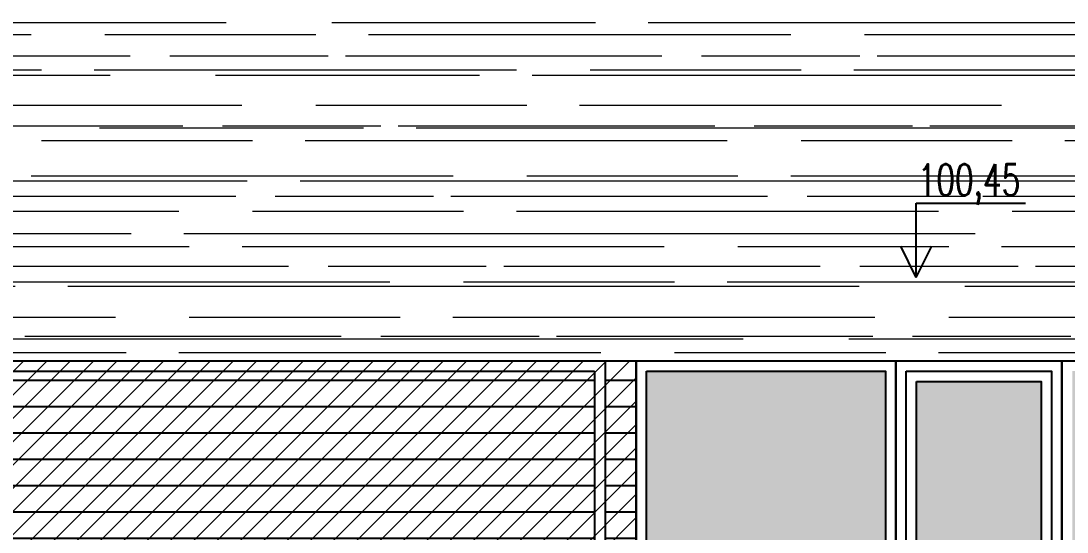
# Model space of a CAD drawing. Header units: metres. Extents: x -442 to 316, y -503 to 125.
# Drawn here: x 92.9 to 97.94, y -297.07 to -294.61 of the extents above; entities that cross this region are included whole.
import ezdxf

# ---------------------------------------------------------------- set-up
doc = ezdxf.new("R2010")
doc.units = ezdxf.units.M
for name, color, linetype in [('popis', 6, 'Continuous'), ('SRAFA', 251, 'Continuous'), ('SRAFY', 3, 'Continuous'), ('ZDIVO', 1, 'Continuous')]:
    doc.layers.add(name, color=color, linetype=linetype)
doc.styles.add('ROMANS', font='romans.shx', dxfattribs={"width": 0.7})
pattern_1 = [(0, (238.49442, -77.26518), (0, 0.127), [])]

msp = doc.modelspace()

# ---------------------------------------------------------------- hatches: boundary and pattern name
at = {"layer": 'SRAFA', "linetype": 'Continuous'}
h = msp.add_hatch(dxfattribs=at)
h.set_pattern_fill('LINE,_O', color=256, scale=0.04)
h.set_pattern_definition(pattern_1)
h.paths.add_polyline_path([(95.860766, -296.246843), (95.710766, -296.246843), (95.710766, -298.796843), (95.860766, -298.796843)])
h = msp.add_hatch(dxfattribs=at)
h.set_pattern_fill('LINE,_O', color=256, scale=0.04)
h.set_pattern_definition(pattern_1)
h.paths.add_polyline_path([(90.060766, -296.296843), (90.060766, -298.691328), (95.660766, -298.691328), (95.660766, -296.296843)])
h = msp.add_hatch(color=256, dxfattribs=at)
h.paths.add_polyline_path([(95.910766, -296.296843), (97.060766, -296.296843), (97.060766, -298.746843), (95.910766, -298.746843)])
h.paths.add_polyline_path([(97.210766, -296.346843), (97.810766, -296.346843), (97.811741, -298.696843), (97.210225, -298.696843)])
h.paths.add_polyline_path([(97.960766, -296.296843), (100.020766, -296.296843), (100.021254, -298.746843), (97.960225, -298.746843)])
h.paths.add_polyline_path([(100.170766, -296.346843), (100.770766, -296.346843), (100.771743, -297.83947), (100.170766, -297.83947)])
h.paths.add_polyline_path([(100.920766, -296.296843), (103.330766, -296.296843), (103.331251, -297.894829), (100.920225, -297.894884)])
h.paths.add_polyline_path([(103.480766, -296.346843), (104.080766, -296.346843), (104.081736, -297.83947), (103.480766, -297.83947)])
at = {"layer": 'SRAFY', "linetype": 'Continuous', "lineweight": 0}
h = msp.add_hatch(dxfattribs=at)
h.set_pattern_fill('AR-RROOF', color=256, scale=0.01, style=0)
h.set_pattern_definition([(0, (102.97942, -341.8623), (0.5588, 0.254), [3.81, -0.508, 1.27, -0.254]), (0, (103.31724, -341.7353), (-0.254, 0.33782), [0.762, -0.08382, 1.524, -0.1905]), (0, (103.10642, -341.64641), (1.3208, 0.17018), [2.032, -0.3556, 1.016, -0.254])])
h.paths.add_polyline_path([(89.860766, -294.446843), (89.620766, -294.446843), (89.620766, -298.291328), (89.620766, -298.796843), (90.010766, -298.796843), (90.010766, -296.246843), (104.180766, -296.246843), (104.180766, -297.841883), (104.630766, -297.814572), (104.630766, -294.446843), (104.480766, -294.446843), (104.080766, -294.446843), (101.970766, -294.446843), (101.870766, -294.446843), (101.070766, -294.446843), (98.870766, -294.446843)])
h.paths.add_polyline_path([(97.178163, -295.26315), (97.758163, -295.26315), (97.758163, -295.516721), (97.178163, -295.516721)], flags=24)
at = {"layer": 'ZDIVO', "linetype": 'Continuous', "lineweight": 0}
h = msp.add_hatch(dxfattribs=at)
h.set_pattern_fill('ANSI31', color=256, scale=0.025, style=0)
h.set_pattern_definition([(45, (208.50877, -77.26518), (-0.0561266, 0.0561266), [])])
h.paths.add_polyline_path([(95.860766, -296.246843), (90.010766, -296.246843), (90.010766, -298.796843), (95.860766, -298.796843)])

# ---------------------------------------------------------------- linework, layer by layer
at = {"layer": 'SRAFY', "linetype": 'Continuous'}
for p, q in [((97.209561, -295.846843), (97.209561, -295.488414)), ((97.209561, -295.488414), (97.735276, -295.488414)), ((97.209561, -295.846843), (97.13506, -295.695609)), ((97.209561, -295.846843), (97.284063, -295.695609)), ((90.010766, -296.246843), (104.180766, -296.246843)), ((95.710766, -296.246843), (95.710766, -298.796843)), ((95.860766, -296.246843), (95.860766, -298.796843)), ((90.060766, -296.296843), (95.660766, -296.296843)), ((95.660766, -296.296843), (95.660766, -298.796843))]:
    msp.add_line(p, q, dxfattribs=at)
for points in [[(95.860766, -296.246843), (97.110766, -296.246843), (97.110766, -298.796843), (95.860766, -298.796843)], [(97.110766, -296.246843), (97.910766, -296.246843), (97.910766, -298.796843), (97.110766, -298.796843)], [(97.910766, -296.246843), (100.070766, -296.246843), (100.070766, -298.796843), (97.910766, -298.796843)], [(95.910766, -296.296843), (97.060766, -296.296843), (97.060766, -298.746843), (95.910766, -298.746843)], [(97.160766, -296.296843), (97.860766, -296.296843), (97.861254, -298.746843), (97.160766, -298.746843)], [(97.210766, -296.346843), (97.810766, -296.346843), (97.811741, -298.696843), (97.210225, -298.696843)]]:
    msp.add_lwpolyline(points, close=True, dxfattribs=at)

# ---------------------------------------------------------------- texts
at = {"layer": 'popis', "linetype": 'Continuous', "insert": (97.215663, -295.30065), "char_height": 0.15, "width": 2.20915077, "attachment_point": 1, "style": 'ROMANS'}
msp.add_mtext('100,45', dxfattribs=at)

doc.saveas('drawing.dxf')
